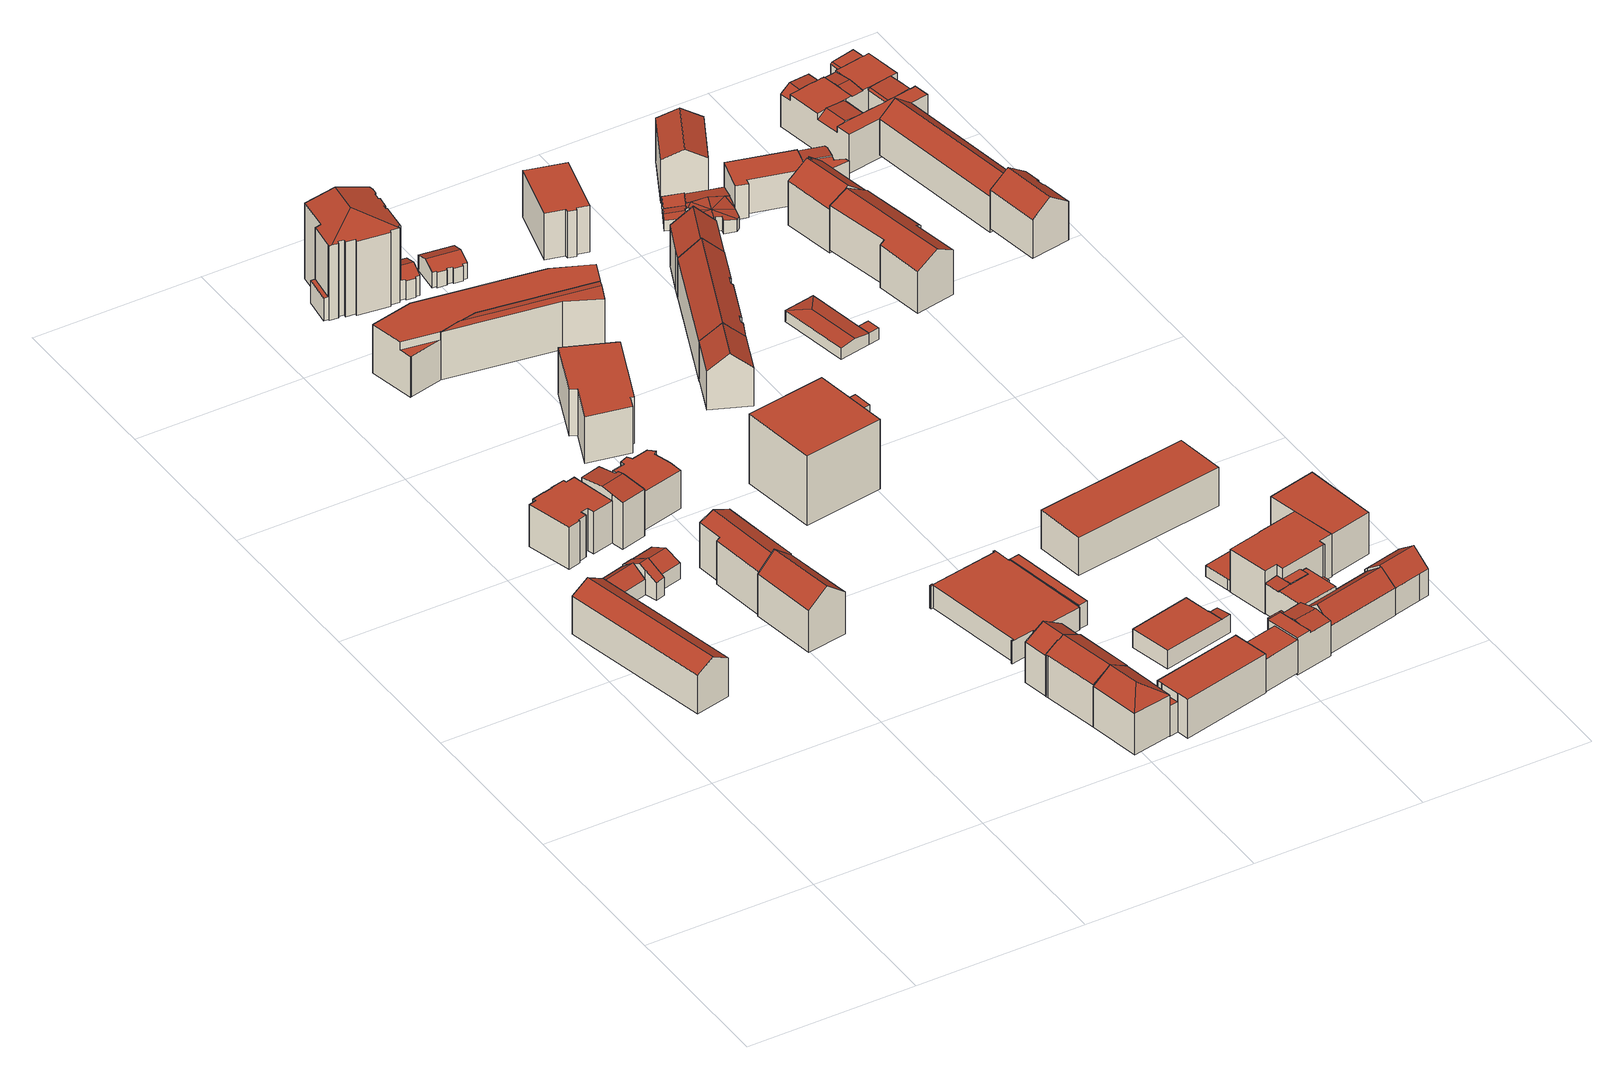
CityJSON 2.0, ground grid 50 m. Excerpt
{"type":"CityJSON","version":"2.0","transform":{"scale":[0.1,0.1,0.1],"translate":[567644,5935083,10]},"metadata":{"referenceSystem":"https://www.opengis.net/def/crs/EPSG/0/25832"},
"CityObjects":{
"building1":{"type":"Building","attributes":{"Gemeindeschluessel":"02000000","Geometrietyp2DReferenz":"3000","function":"31001_1010","roofType":"3100","measuredHeight":15.15,"storeysAboveGround":4},"geometry":[{"type":"MultiSurface","lod":"2","boundaries":[[[0,1,2,3]],[[1,4,5,2]],[[6,0,3,7]],[[8,5,4,9]],[[9,4,1,0,6]],[[7,3,2,5,8]],[[7,8,9,6]]],"semantics":{"surfaces":[{"type":"RoofSurface"},{"type":"WallSurface"},{"type":"GroundSurface"}],"values":[0,0,1,1,1,1,2]}}]},
"building2":{"type":"Building","attributes":{"Gemeindeschluessel":"02000000","Geometrietyp2DReferenz":"3000","function":"31001_1010","roofType":"3100","measuredHeight":8.03,"storeysAboveGround":1},"geometry":[{"type":"MultiSurface","lod":"2","boundaries":[[[10,11,12,13,14]],[[15,14,13,16]],[[16,13,12,17]],[[18,19,20,21]],[[21,20,22,23]],[[23,22,24,25]],[[25,24,26,27]],[[18,21,23,25,27,15,16,17,28]],[[29,28,17,12,11]],[[19,18,28,29]],[[15,27,26,10,14]],[[19,29,11,10,26,24,22,20]]],"semantics":{"surfaces":[{"type":"RoofSurface"},{"type":"WallSurface"},{"type":"GroundSurface"}],"values":[0,1,1,1,1,1,1,2,1,1,1,0]}}]},
"building3":{"type":"Building","attributes":{"Gemeindeschluessel":"02000000","Geometrietyp2DReferenz":"3000","function":"31001_2460","roofType":"3100","measuredHeight":8.98,"storeysAboveGround":1},"geometry":[{"type":"MultiSurface","lod":"2","boundaries":[[[30,31,32,33,34]],[[35,34,33,36]],[[36,33,32,37]],[[38,39,35,36,37]],[[30,34,35,39,40]],[[38,37,32,31,41]],[[40,39,38,41]],[[40,41,31,30]]],"semantics":{"surfaces":[{"type":"RoofSurface"},{"type":"WallSurface"},{"type":"GroundSurface"}],"values":[0,1,1,2,1,1,1,0]}}]},
"building4":{"type":"Building","attributes":{"Gemeindeschluessel":"02000000","Geometrietyp2DReferenz":"3000","function":"31001_1010","roofType":"1000","measuredHeight":13.26,"storeysAboveGround":4},"geometry":[{"type":"MultiSurface","lod":"2","boundaries":[[[42,43,44,45]],[[45,44,46,47]],[[47,46,48,49]],[[49,48,50,51]],[[51,50,52,53]],[[53,52,54,55]],[[55,54,56,57]],[[57,56,58,59]],[[59,58,60,61]],[[62,63,64,65]],[[65,64,66,67]],[[67,66,68,69]],[[69,68,70,71]],[[71,70,72,73]],[[73,72,74,75]],[[75,74,76,77]],[[77,76,43,42]],[[63,62,78,79]],[[79,78,61,60]],[[61,78,62,65,67,69,71,73,75,77,42,45,47,49,51,53,55,57,59]],[[79,60,58,56,54,52,50,48,46,44,43,76,74,72,70,68,66,64,63]]],"semantics":{"surfaces":[{"type":"WallSurface"},{"type":"GroundSurface"},{"type":"RoofSurface"}],"values":[0,0,0,0,0,0,0,0,0,0,0,0,0,0,0,0,0,0,0,1,2]}}]},
"building5":{"type":"Building","attributes":{"Gemeindeschluessel":"02000000","Geometrietyp2DReferenz":"3000","function":"31001_1010","roofType":"3100","measuredHeight":7.29,"storeysAboveGround":1},"geometry":[{"type":"MultiSurface","lod":"2","boundaries":[[[80,81,82,83,84]],[[85,86,82,81]],[[87,84,83,88]],[[39,80,84,87]],[[89,86,85,90]],[[90,85,81,80,39]],[[88,83,82,86,89]],[[88,89,90,39,87]]],"semantics":{"surfaces":[{"type":"RoofSurface"},{"type":"WallSurface"},{"type":"GroundSurface"}],"values":[0,0,1,1,1,1,1,2]}}]},
"building6":{"type":"Building","attributes":{"Gemeindeschluessel":"02000000","Geometrietyp2DReferenz":"3000","function":"31001_1010","roofType":"3100","measuredHeight":15.75,"storeysAboveGround":4},"geometry":[{"type":"MultiSurface","lod":"2","boundaries":[[[91,92,93,94,95,96]],[[97,96,95,98]],[[98,95,94,99]],[[99,94,93,100]],[[101,102,103,104]],[[105,106,107,62]],[[105,62,97,98,99,100,101,104]],[[91,96,97,62,107]],[[106,105,104,103]],[[101,100,93,92,102]],[[106,103,102,92,91,107]]],"semantics":{"surfaces":[{"type":"RoofSurface"},{"type":"WallSurface"},{"type":"GroundSurface"}],"values":[0,1,1,1,1,1,2,1,1,1,0]}}]},
"building7":{"type":"Building","attributes":{"Gemeindeschluessel":"02000000","Geometrietyp2DReferenz":"3000","function":"31001_1010","roofType":"3100","measuredHeight":18.27,"storeysAboveGround":4},"geometry":[{"type":"MultiSurface","lod":"2","boundaries":[[[108,109,110,111]],[[112,108,111,113,114]],[[115,113,111,110,116]],[[117,112,114,118,119]],[[118,114,113,115]],[[109,108,112,117]],[[118,115,116,119]],[[109,117,119,116,110]]],"semantics":{"surfaces":[{"type":"WallSurface"},{"type":"GroundSurface"},{"type":"RoofSurface"}],"values":[0,1,0,0,0,0,2,2]}}]},
"building8":{"type":"Building","attributes":{"Gemeindeschluessel":"02000000","Geometrietyp2DReferenz":"3000","function":"31001_1010","roofType":"3100","measuredHeight":16.19,"storeysAboveGround":4},"geometry":[{"type":"MultiSurface","lod":"2","boundaries":[[[120,121,122,123]],[[124,125,121,120]],[[126,127,128,129]],[[124,120,123,130,126,129,131]],[[132,133,128,127,134]],[[133,132,125,124,131]],[[134,127,126,130,135]],[[128,133,131,129]],[[135,130,123,122]],[[135,122,121,125,132,134]]],"semantics":{"surfaces":[{"type":"WallSurface"},{"type":"GroundSurface"},{"type":"RoofSurface"}],"values":[0,0,0,1,2,0,0,0,0,2]}}]},
"building9":{"type":"Building","attributes":{"Gemeindeschluessel":"02000000","Geometrietyp2DReferenz":"3000","function":"31001_1120","roofType":"1000","measuredHeight":12.1,"storeysAboveGround":4},"geometry":[{"type":"MultiSurface","lod":"2","boundaries":[[[136,137,138,139]],[[139,138,140,141]],[[141,140,142,143]],[[143,142,144,145]],[[145,144,146,147]],[[147,146,148,149]],[[149,148,150,151]],[[151,150,152,153]],[[154,155,156,157]],[[157,156,158,159]],[[160,161,137,136]],[[159,158,161,160]],[[162,163,155,154]],[[163,162,153,152]],[[153,162,154,157,159,160,136,139,141,143,145,147,149,151]],[[163,152,150,148,146,144,142,140,138,137,161,158,156,155]]],"semantics":{"surfaces":[{"type":"WallSurface"},{"type":"GroundSurface"},{"type":"RoofSurface"}],"values":[0,0,0,0,0,0,0,0,0,0,0,0,0,0,1,2]}}]},
"building10":{"type":"Building","attributes":{"Gemeindeschluessel":"02000000","Geometrietyp2DReferenz":"3000","function":"31001_1120","roofType":"3200","measuredHeight":16.72,"storeysAboveGround":4},"geometry":[{"type":"MultiSurface","lod":"2","boundaries":[[[164,165,166,167,168]],[[169,165,164,170]],[[171,172,169,170,173]],[[166,165,169,172,174]],[[175,176,171,173,177]],[[177,173,170,164,168]],[[174,172,171,176]],[[177,168,167,175]],[[174,176,175,167,166]]],"semantics":{"surfaces":[{"type":"RoofSurface"},{"type":"WallSurface"},{"type":"GroundSurface"}],"values":[0,1,2,1,1,1,1,0,0]}}]},
"building11":{"type":"Building","attributes":{"Gemeindeschluessel":"02000000","Geometrietyp2DReferenz":"3000","function":"31001_1010","roofType":"3100","measuredHeight":16.52,"storeysAboveGround":4},"geometry":[{"type":"MultiSurface","lod":"2","boundaries":[[[178,179,180,181,182,183,184]],[[179,185,186,180]],[[187,183,182,188]],[[188,182,181,189]],[[190,184,183,187]],[[191,186,185,169]],[[172,178,184,190]],[[169,185,179,178,172]],[[189,181,180,186,191]],[[189,191,169,172,190,187,188]]],"semantics":{"surfaces":[{"type":"RoofSurface"},{"type":"WallSurface"},{"type":"GroundSurface"}],"values":[0,0,1,1,1,1,1,1,1,2]}}]},
"building12":{"type":"Building","attributes":{"Gemeindeschluessel":"02000000","Geometrietyp2DReferenz":"3000","function":"31001_1010","roofType":"3100","measuredHeight":16.51,"storeysAboveGround":4},"geometry":[{"type":"MultiSurface","lod":"2","boundaries":[[[192,193,194,195]],[[192,195,196,197,198,199]],[[200,198,197,201,202]],[[203,199,198,200]],[[201,197,196,204]],[[204,196,195,194]],[[192,199,203,205,193]],[[203,200,202,205]],[[204,194,193,205,202,201]]],"semantics":{"surfaces":[{"type":"WallSurface"},{"type":"GroundSurface"},{"type":"RoofSurface"}],"values":[0,1,0,0,0,0,0,2,2]}}]},
"building13":{"type":"Building","attributes":{"Gemeindeschluessel":"02000000","Geometrietyp2DReferenz":"3000","function":"31001_1010","roofType":"1000","measuredHeight":14.72,"storeysAboveGround":4},"geometry":[{"type":"MultiSurface","lod":"2","boundaries":[[[206,207,208,209]],[[209,208,210,211]],[[211,210,212,213]],[[213,212,214,215]],[[215,214,216,217]],[[217,216,218,219]],[[219,218,220,221]],[[222,223,224,225]],[[221,220,223,222]],[[207,206,225,224]],[[225,206,209,211,213,215,217,219,221,222]],[[207,224,223,220,218,216,214,212,210,208]]],"semantics":{"surfaces":[{"type":"WallSurface"},{"type":"GroundSurface"},{"type":"RoofSurface"}],"values":[0,0,0,0,0,0,0,0,0,0,1,2]}}]},
"building14":{"type":"Building","attributes":{"Gemeindeschluessel":"02000000","Geometrietyp2DReferenz":"3000","function":"31001_2070","roofType":"3100","measuredHeight":26.49,"storeysAboveGround":8},"geometry":[{"type":"MultiSurface","lod":"2","boundaries":[[[226,227,228,229]],[[230,231,232,233,234,235,236,237,238,239,240]],[[241,242,243,244,245,246,247,248]],[[246,249,250,247]],[[251,229,228,252]],[[253,254,255,256]],[[226,257,258,227]],[[259,238,237,260]],[[260,237,236,261]],[[261,236,235,262]],[[262,235,234,263]],[[263,234,233,264]],[[264,233,232,265]],[[265,232,231,266]],[[266,231,230,267]],[[268,269,270,271]],[[271,270,272,273]],[[274,275,238,259]],[[276,277,278,279]],[[279,278,280,281]],[[281,280,282,283]],[[283,282,284,285]],[[285,284,286,287]],[[287,286,288,289]],[[290,245,244,291]],[[291,244,243,292]],[[292,243,242,293]],[[293,242,241,294]],[[290,291,292,293,294,274,259,260,261,262,263,264,265,266,267,253,256,251,252,295,296,276,279,281,283,285,287,289,268,271,273,297]],[[290,297,249,246,245]],[[274,294,241,248,298,275]],[[298,248,247,250,299]],[[297,273,272,299,250,249]],[[269,268,289,288]],[[276,296,300,301,277]],[[253,267,230,240,254]],[[300,296,295,302]],[[251,256,255,257,226,229]],[[295,252,228,227,258,302]],[[239,238,275,298,299,272,270,269,288,286,284,282,280,278,277,301]],[[239,301,300,302,258,257,255,254,240]]],"semantics":{"surfaces":[{"type":"RoofSurface"},{"type":"WallSurface"},{"type":"GroundSurface"}],"values":[0,0,0,0,1,1,1,1,1,1,1,1,1,1,1,1,1,1,1,1,1,1,1,1,1,1,1,1,2,1,1,1,1,1,1,1,1,1,1,0,0]}}]},
"building15":{"type":"Building","attributes":{"Gemeindeschluessel":"02000000","Geometrietyp2DReferenz":"3000","function":"31001_1010","roofType":"1000","measuredHeight":15.46,"storeysAboveGround":4},"geometry":[{"type":"MultiSurface","lod":"2","boundaries":[[[303,304,305,306]],[[307,308,309,310,311]],[[312,313,314,315]],[[315,314,316,317]],[[309,318,310]],[[319,320,321]],[[305,322,323,306]],[[324,304,303,325]],[[308,326,318,309]],[[327,328,329,324,325,312,315,317,330]],[[323,322,331,320,319,310,318,326,332,316,314,313]],[[323,313,312,325,303,306]],[[333,327,330,332,326,308,307]],[[334,328,327,333]],[[310,319,311]],[[324,329,331,322,305,304]],[[329,328,334,321,320,331]],[[316,332,330,317]],[[334,333,307,311,319,321]]],"semantics":{"surfaces":[{"type":"RoofSurface"},{"type":"WallSurface"},{"type":"GroundSurface"}],"values":[0,0,1,1,1,1,1,1,1,2,0,1,1,1,1,1,1,1,0]}}]},
"building16":{"type":"Building","attributes":{"Gemeindeschluessel":"02000000","Geometrietyp2DReferenz":"3000","function":"31001_3210","roofType":"1000","measuredHeight":7.11,"storeysAboveGround":1},"geometry":[{"type":"MultiSurface","lod":"2","boundaries":[[[335,336,337,338]],[[338,337,339,340]],[[340,339,341,342]],[[342,341,343,344]],[[344,343,345,346]],[[346,345,347,348]],[[348,347,349,350]],[[350,349,351,352]],[[352,351,353,354]],[[354,353,355,356]],[[356,355,357,358]],[[358,357,359,360]],[[360,359,361,362]],[[362,361,363,364]],[[364,363,365,366]],[[367,368,369,370]],[[370,369,371,372]],[[373,374,375,376]],[[365,363,361,359,357,355,353,351,349,347,345,343,341,339,337,336,375,374,377,371,369,368]],[[367,370,372,378,373,376,335,338,340,342,344,346,348,350,352,354,356,358,360,362,364,366]],[[367,366,365,368]],[[335,376,375,336]],[[373,378,377,374]],[[378,372,371,377]]],"semantics":{"surfaces":[{"type":"WallSurface"},{"type":"RoofSurface"},{"type":"GroundSurface"}],"values":[0,0,0,0,0,0,0,0,0,0,0,0,0,0,0,0,0,0,1,2,0,0,0,0]}}]},
"building17":{"type":"Building","attributes":{"Gemeindeschluessel":"02000000","Geometrietyp2DReferenz":"3000","function":"31001_1010","roofType":"1000","measuredHeight":12.28,"storeysAboveGround":3},"geometry":[{"type":"MultiSurface","lod":"2","boundaries":[[[379,380,381,382]],[[383,379,382,384]],[[385,386,387,388]],[[388,387,389,390]],[[380,391,392,381]],[[393,394,386,385]],[[395,396,397,398]],[[399,383,384,393,385,388,390,395,398]],[[396,395,390,389]],[[400,399,398,397]],[[383,399,400,391,380,379]],[[393,384,382,381,392,394]],[[400,397,396,389,387,386,394,392,391]]],"semantics":{"surfaces":[{"type":"RoofSurface"},{"type":"WallSurface"},{"type":"GroundSurface"}],"values":[0,1,1,1,1,1,1,2,1,1,1,1,0]}}]},
"building18":{"type":"Building","attributes":{"Gemeindeschluessel":"02000000","Geometrietyp2DReferenz":"3000","function":"31001_1010","roofType":"1000","measuredHeight":22,"storeysAboveGround":7},"geometry":[{"type":"MultiSurface","lod":"2","boundaries":[[[401,402,403,404]],[[405,406,407,408]],[[405,404,403,406]],[[406,403,402,407]],[[407,402,401,408]],[[408,401,404,405]]],"semantics":{"surfaces":[{"type":"RoofSurface"},{"type":"GroundSurface"},{"type":"WallSurface"}],"values":[0,1,2,2,2,2]}}]},
"building19":{"type":"Building","attributes":{"Gemeindeschluessel":"02000000","Geometrietyp2DReferenz":"3000","function":"51009_1610","roofType":"1000","measuredHeight":7.53},"geometry":[{"type":"MultiSurface","lod":"2","boundaries":[[[409,410,411,412]],[[342,413,414,344]],[[342,412,411,413]],[[413,411,410,414]],[[414,410,409,344]],[[344,409,412,342]]],"semantics":{"surfaces":[{"type":"RoofSurface"},{"type":"GroundSurface"},{"type":"WallSurface"}],"values":[0,1,2,2,2,2]}}]},
"building20":{"type":"Building","attributes":{"Gemeindeschluessel":"02000000","Geometrietyp2DReferenz":"3000","function":"31001_2070","roofType":"3100","measuredHeight":6.48,"storeysAboveGround":2},"geometry":[{"type":"MultiSurface","lod":"2","boundaries":[[[415,416,417,418,419,420,421,422,423,424,425,426,427]],[[425,428,429,426]],[[430,424,423,431]],[[431,423,422,432]],[[432,422,421,433]],[[433,421,420,434]],[[434,420,419,435]],[[435,419,418,436]],[[436,418,417,437]],[[437,417,416,438]],[[438,416,415,439]],[[439,415,427,440]],[[441,429,428,442]],[[442,428,425,424,430]],[[440,427,426,429,441]],[[440,441,442,430,431,432,433,434,435,436,437,438,439]]],"semantics":{"surfaces":[{"type":"RoofSurface"},{"type":"WallSurface"},{"type":"GroundSurface"}],"values":[0,0,1,1,1,1,1,1,1,1,1,1,1,1,1,2]}}]},
"building21":{"type":"Building","attributes":{"Gemeindeschluessel":"02000000","Geometrietyp2DReferenz":"3000","function":"31001_2100","roofType":"1000","measuredHeight":5.86,"storeysAboveGround":2},"geometry":[{"type":"MultiSurface","lod":"2","boundaries":[[[443,444,445,446]],[[447,448,449,450]],[[446,451,452,443]],[[453,445,444,454]],[[455,447,450,456,453,454]],[[455,454,444,443,452,457]],[[453,456,458,451,446,445]],[[448,447,455,457]],[[458,456,450,449]],[[458,449,448,457,452,451]]],"semantics":{"surfaces":[{"type":"RoofSurface"},{"type":"WallSurface"},{"type":"GroundSurface"}],"values":[0,1,1,1,2,1,1,1,1,0]}}]},
"building22":{"type":"Building","attributes":{"Gemeindeschluessel":"02000000","Geometrietyp2DReferenz":"3000","function":"31001_1010","roofType":"3100","measuredHeight":17.34,"storeysAboveGround":4},"geometry":[{"type":"MultiSurface","lod":"2","boundaries":[[[459,460,461,462]],[[463,464,460,459]],[[465,462,461,466]],[[467,464,463,468]],[[468,463,459,462,465]],[[466,461,460,464,467]],[[466,467,468,465]]],"semantics":{"surfaces":[{"type":"RoofSurface"},{"type":"WallSurface"},{"type":"GroundSurface"}],"values":[0,0,1,1,1,1,2]}}]},
"building23":{"type":"Building","attributes":{"Gemeindeschluessel":"02000000","Geometrietyp2DReferenz":"3000","function":"31001_1010","roofType":"1000","measuredHeight":10.34,"storeysAboveGround":3},"geometry":[{"type":"MultiSurface","lod":"2","boundaries":[[[469,470,471,472]],[[473,474,475,476]],[[476,475,470,469]],[[475,474,471,470]],[[474,473,472,471]],[[473,476,469,472]]],"semantics":{"surfaces":[{"type":"GroundSurface"},{"type":"RoofSurface"},{"type":"WallSurface"}],"values":[0,1,2,2,2,2]}}]},
"building24":{"type":"Building","attributes":{"Gemeindeschluessel":"02000000","Geometrietyp2DReferenz":"3000","function":"31001_2460","roofType":"1000","measuredHeight":3.03,"storeysAboveGround":1},"geometry":[{"type":"MultiSurface","lod":"2","boundaries":[[[477,478,479,480]],[[481,482,483,484]],[[481,480,479,482]],[[482,479,478,483]],[[483,478,477,484]],[[484,477,480,481]]],"semantics":{"surfaces":[{"type":"RoofSurface"},{"type":"GroundSurface"},{"type":"WallSurface"}],"values":[0,1,2,2,2,2]}}]},
"building25":{"type":"Building","attributes":{"Gemeindeschluessel":"02000000","Geometrietyp2DReferenz":"3000","function":"31001_1010","roofType":"3100","measuredHeight":12.27,"storeysAboveGround":2},"geometry":[{"type":"MultiSurface","lod":"2","boundaries":[[[485,486,487,488]],[[489,490,491,492,493,494,495]],[[492,496,497,498,499,500,501,502]],[[491,503,504,497,496]],[[505,488,487,506]],[[485,495,494,486]],[[502,493,492]],[[491,490,503]],[[507,501,500,508]],[[508,500,499,509]],[[509,499,498,510]],[[511,505,506,512,507,508,509,510,513]],[[505,511,489,495,485,488]],[[492,491,496]],[[513,510,498,497,504]],[[511,513,504,503,490,489]],[[507,512,494,493,502,501]],[[512,506,487,486,494]]],"semantics":{"surfaces":[{"type":"RoofSurface"},{"type":"WallSurface"},{"type":"GroundSurface"}],"values":[0,0,0,0,1,1,1,1,1,1,1,2,1,1,1,1,1,1]}}]},
"building26":{"type":"Building","attributes":{"Gemeindeschluessel":"02000000","Geometrietyp2DReferenz":"3000","function":"31001_1010","roofType":"3100","measuredHeight":17.94,"storeysAboveGround":4},"geometry":[{"type":"MultiSurface","lod":"2","boundaries":[[[514,515,516,517]],[[518,517,516,519]],[[520,521,522,523]],[[523,522,524,525]],[[525,524,526,527]],[[527,526,528,529]],[[529,528,530,531]],[[531,530,532,533]],[[533,532,534,535]],[[535,534,536,537]],[[538,518,519,520,523,525,527,529,531,533,535,537]],[[514,517,518,538,539]],[[539,538,537,536]],[[520,519,516,515,521]],[[539,536,534,532,530,528,526,524,522,521,515,514]]],"semantics":{"surfaces":[{"type":"RoofSurface"},{"type":"WallSurface"},{"type":"GroundSurface"}],"values":[0,1,1,1,1,1,1,1,1,1,2,1,1,1,0]}}]},
"building27":{"type":"Building","attributes":{"Gemeindeschluessel":"02000000","Geometrietyp2DReferenz":"3000","function":"31001_1010","roofType":"1000","measuredHeight":5.38,"storeysAboveGround":1},"geometry":[{"type":"MultiSurface","lod":"2","boundaries":[[[540,541,542,543]],[[544,545,546,547]],[[544,543,542,545]],[[545,542,541,546]],[[546,541,540,547]],[[547,540,543,544]]],"semantics":{"surfaces":[{"type":"RoofSurface"},{"type":"GroundSurface"},{"type":"WallSurface"}],"values":[0,1,2,2,2,2]}}]},
"building28":{"type":"Building","attributes":{"Gemeindeschluessel":"02000000","Geometrietyp2DReferenz":"3000","function":"31001_1010","roofType":"1000","measuredHeight":14.71,"storeysAboveGround":5},"geometry":[{"type":"MultiSurface","lod":"2","boundaries":[[[548,549,550,551,552,553,554,555,556]],[[557,558,559,560,561,562,563,564,565]],[[565,564,549,548]],[[564,563,550,549]],[[563,562,551,550]],[[562,561,552,551]],[[561,560,553,552]],[[560,559,554,553]],[[559,558,555,554]],[[558,557,556,555]],[[557,565,548,556]]],"semantics":{"surfaces":[{"type":"GroundSurface"},{"type":"RoofSurface"},{"type":"WallSurface"}],"values":[0,1,2,2,2,2,2,2,2,2,2]}}]},
"building29":{"type":"Building","attributes":{"Gemeindeschluessel":"02000000","Geometrietyp2DReferenz":"3000","function":"31001_1010","roofType":"1000","measuredHeight":12.18,"storeysAboveGround":4},"geometry":[{"type":"MultiSurface","lod":"2","boundaries":[[[566,567,568,569]],[[570,571,572,573]],[[570,569,568,571]],[[571,568,567,572]],[[572,567,566,573]],[[573,566,569,570]]],"semantics":{"surfaces":[{"type":"RoofSurface"},{"type":"GroundSurface"},{"type":"WallSurface"}],"values":[0,1,2,2,2,2]}}]},
"building30":{"type":"Building","attributes":{"Gemeindeschluessel":"02000000","Geometrietyp2DReferenz":"3000","function":"31001_2100","roofType":"1000","measuredHeight":3.53,"storeysAboveGround":1},"geometry":[{"type":"MultiSurface","lod":"2","boundaries":[[[574,575,576,577,578]],[[579,580,581,582,583]],[[579,578,577,580]],[[580,577,576,581]],[[581,576,575,582]],[[582,575,574,583]],[[583,574,578,579]]],"semantics":{"surfaces":[{"type":"RoofSurface"},{"type":"GroundSurface"},{"type":"WallSurface"}],"values":[0,1,2,2,2,2,2]}}]},
"building31":{"type":"Building","attributes":{"Gemeindeschluessel":"02000000","Geometrietyp2DReferenz":"3000","function":"31001_1010","roofType":"3100","measuredHeight":18.19,"storeysAboveGround":4},"geometry":[{"type":"MultiSurface","lod":"2","boundaries":[[[584,585,586,587]],[[588,584,587,589,590]],[[591,592,590,589,593]],[[594,585,584,588,595]],[[595,588,590,592]],[[593,589,587,586]],[[595,592,591,594]],[[593,586,585,594,591]]],"semantics":{"surfaces":[{"type":"WallSurface"},{"type":"GroundSurface"},{"type":"RoofSurface"}],"values":[0,1,0,0,0,0,2,2]}}]},
"building32":{"type":"Building","attributes":{"Gemeindeschluessel":"02000000","Geometrietyp2DReferenz":"3000","function":"31001_2070","roofType":"3100","measuredHeight":12.79,"storeysAboveGround":3},"geometry":[{"type":"MultiSurface","lod":"2","boundaries":[[[596,597,598,599,600]],[[601,600,599,602]],[[603,598,597]],[[596,604,597]],[[605,606,607,608]],[[609,610,611,612]],[[612,611,613,614]],[[615,616,617,618]],[[619,615,618,620]],[[605,608,601,602,621,622,609,612,614,623,624,619,620]],[[625,613,611,610,626,627,603,597,604,607,606,628]],[[629,630,631,617,616,632]],[[605,620,618,617,631,628,606]],[[613,625,630,629,623,614]],[[619,624,632,616,615]],[[629,632,624,623]],[[626,610,609,622]],[[631,630,625,628]],[[627,626,622,621]],[[601,608,607,604,596,600]],[[621,602,599,598,603,627]]],"semantics":{"surfaces":[{"type":"RoofSurface"},{"type":"WallSurface"},{"type":"GroundSurface"}],"values":[0,1,1,1,1,1,1,0,1,2,0,0,1,1,1,1,1,1,1,1,1]}}]},
"building33":{"type":"Building","attributes":{"Gemeindeschluessel":"02000000","Geometrietyp2DReferenz":"3000","function":"31001_2070","roofType":"1000","measuredHeight":13.43,"storeysAboveGround":4},"geometry":[{"type":"MultiSurface","lod":"2","boundaries":[[[633,634,635,636]],[[637,638,639,640,641,642,643,644,645]],[[646,647,648,649]],[[645,635,634,637]],[[650,651,652,653]],[[653,652,654,655]],[[656,643,642,657]],[[657,642,641,658]],[[658,641,640,659]],[[659,640,639,660]],[[660,639,638,661]],[[661,638,637,662]],[[663,664,665,654,652,651,666,667,668,648,647]],[[669,656,657,658,659,660,661,662,670,671,646,649,672,673,674,650,653,655]],[[672,649,648,668]],[[650,674,675,676,666,651]],[[656,669,665,644,643]],[[669,655,654,665]],[[677,667,666,676]],[[673,672,668,667,677,577]],[[675,674,673,577]],[[670,662,637,634,633]],[[671,670,633,636,664,663]],[[665,664,636,635,645,644]],[[646,671,663,647]],[[675,577,677,676]]],"semantics":{"surfaces":[{"type":"RoofSurface"},{"type":"WallSurface"},{"type":"GroundSurface"}],"values":[0,0,1,1,1,1,1,1,1,1,1,1,0,2,1,1,1,1,1,1,1,1,1,1,1,0]}}]},
"building34":{"type":"Building","attributes":{"Gemeindeschluessel":"02000000","Geometrietyp2DReferenz":"3000","function":"31001_1010","roofType":"3100","measuredHeight":4.25,"storeysAboveGround":1},"geometry":[{"type":"MultiSurface","lod":"2","boundaries":[[[678,679,680]],[[681,682,683,684]],[[685,680,679,686]],[[687,683,682,688]],[[688,682,681,689,690]],[[689,681,684,691]],[[692,685,686,693,687,688,690]],[[687,693,691,684,683]],[[691,693,686,679]],[[692,690,689,694,695]],[[680,685,692,695]],[[694,689,691,679,678]],[[694,678,680,695]]],"semantics":{"surfaces":[{"type":"RoofSurface"},{"type":"WallSurface"},{"type":"GroundSurface"}],"values":[0,0,1,1,1,1,2,1,1,1,1,0,0]}}]},
"building35":{"type":"Building","attributes":{"Gemeindeschluessel":"02000000","Geometrietyp2DReferenz":"3000","function":"31001_2070","roofType":"3100","measuredHeight":12.76,"storeysAboveGround":2},"geometry":[{"type":"MultiSurface","lod":"2","boundaries":[[[696,697,698,699,700]],[[701,698,697,702]],[[702,697,696,703]],[[704,705,706,707]],[[700,699,708,706,705]],[[704,707,709,701,702,703]],[[709,707,706,708]],[[701,709,708,699,698]],[[704,703,696,700,705]]],"semantics":{"surfaces":[{"type":"RoofSurface"},{"type":"WallSurface"},{"type":"GroundSurface"}],"values":[0,1,1,1,0,2,1,1,1]}}]},
"building36":{"type":"Building","attributes":{"Gemeindeschluessel":"02000000","Geometrietyp2DReferenz":"3000","function":"31001_2070","roofType":"1000","measuredHeight":13.12,"storeysAboveGround":4},"geometry":[{"type":"MultiSurface","lod":"2","boundaries":[[[710,711,712,713]],[[714,715,716,717]],[[711,710,715,714]],[[713,712,717,716]],[[713,716,715,710]],[[717,712,711,714]]],"semantics":{"surfaces":[{"type":"WallSurface"},{"type":"GroundSurface"},{"type":"RoofSurface"}],"values":[0,0,0,0,1,2]}}]},
"building37":{"type":"Building","attributes":{"Gemeindeschluessel":"02000000","Geometrietyp2DReferenz":"3000","function":"31001_1010","roofType":"3100","measuredHeight":16.59,"storeysAboveGround":4},"geometry":[{"type":"MultiSurface","lod":"2","boundaries":[[[718,719,720,721]],[[722,721,720,723]],[[724,722,723,725,726]],[[727,724,726,728]],[[728,726,725,729]],[[722,724,727,718,721]],[[725,723,720,719,729]],[[728,729,719,718,727]]],"semantics":{"surfaces":[{"type":"RoofSurface"},{"type":"WallSurface"},{"type":"GroundSurface"}],"values":[0,1,2,1,1,1,1,0]}}]},
"building38":{"type":"Building","attributes":{"Gemeindeschluessel":"02000000","Geometrietyp2DReferenz":"3000","function":"31001_2100","roofType":"1000","measuredHeight":10.88,"storeysAboveGround":3},"geometry":[{"type":"MultiSurface","lod":"2","boundaries":[[[730,731,732,733,734,735]],[[733,736,737,738,739,734]],[[738,740,741,742,743]],[[744,745,746]],[[744,747,748,749,750,745]],[[751,752,753,754]],[[749,755,750]],[[756,757,749,752,751]],[[749,757,755]],[[758,759,760,761,762,740,763,752]],[[748,747,764]],[[749,765,752]],[[766,767,768,769,770,771,772,749,748]],[[758,765,749]],[[773,774,758,749]],[[772,775,773,749]],[[776,777,758,774]],[[778,779,780,781,782,783]],[[784,785,786,787]],[[788,732,731,789]],[[789,731,730,790]],[[790,730,735,791]],[[743,739,738]],[[762,741,740]],[[777,759,758]],[[752,763,753]],[[792,771,770,793]],[[793,770,769,794]],[[794,769,768,795]],[[795,768,767,796]],[[797,798,799,800]],[[781,801,782]],[[802,783,782]],[[803,780,779,804]],[[805,778,783,802]],[[806,786,785,807]],[[808,809,810,811]],[[812,746,745,750,755,757,756,813]],[[801,781,780,803,814,761,760,815]],[[811,810,816,817]],[[818,816,810,809,819,805,802,782,801,815,820,799,798]],[[821,797,800,822,823,792,793,794,795,796,806,807,824,812,813,825,788,789,790,791,826,814,803,804,827,808,811,817]],[[826,791,735,734,739,743,742]],[[825,813,756,751,754,737,736]],[[824,807,785,784,764,747]],[[808,827,819,809]],[[827,804,779,778,805,819]],[[821,817,816,818]],[[797,821,818,798]],[[820,815,760,759,777,776]],[[822,800,799,820,776,774]],[[823,822,774,773,775]],[[806,796,767,766,787,786]],[[792,823,775,772,771]],[[758,752,765]],[[784,787,766,748,764]],[[754,753,763,740,738,737]],[[812,824,747,744,746]],[[814,826,742,741,762,761]],[[788,825,736,733,732]]],"semantics":{"surfaces":[{"type":"RoofSurface"},{"type":"WallSurface"},{"type":"GroundSurface"}],"values":[0,0,0,0,0,0,0,0,0,0,0,0,0,0,0,0,0,0,0,1,1,1,1,1,1,1,1,1,1,1,1,1,1,1,1,1,1,1,1,1,0,2,1,1,1,1,1,1,1,1,1,1,1,1,1,1,1,1,1,1]}}]},
"building39":{"type":"Building","attributes":{"Gemeindeschluessel":"02000000","Geometrietyp2DReferenz":"3000","function":"31001_1010","roofType":"3100","measuredHeight":17.14,"storeysAboveGround":4},"geometry":[{"type":"MultiSurface","lod":"2","boundaries":[[[828,829,830,831,832,833]],[[834,835,836,837]],[[837,836,838,839]],[[840,832,831,841]],[[841,831,830,842]],[[842,830,829,843]],[[844,834,837,839,840,841,842,843]],[[845,844,843,829,828]],[[835,834,844,845]],[[840,839,838,833,832]],[[835,845,828,833,838,836]]],"semantics":{"surfaces":[{"type":"RoofSurface"},{"type":"WallSurface"},{"type":"GroundSurface"}],"values":[0,1,1,1,1,1,2,1,1,1,0]}}]},
"building40":{"type":"Building","attributes":{"Gemeindeschluessel":"02000000","Geometrietyp2DReferenz":"3000","function":"31001_1010","roofType":"3100","measuredHeight":18.5,"storeysAboveGround":4},"geometry":[{"type":"MultiSurface","lod":"2","boundaries":[[[846,847,848,849]],[[850,851,848,847,852,853]],[[854,846,849,855]],[[856,851,850,857]],[[858,853,852,859]],[[857,850,853,858]],[[859,852,847,846,854]],[[855,849,848,851,856]],[[855,856,857,858,859,854]]],"semantics":{"surfaces":[{"type":"RoofSurface"},{"type":"WallSurface"},{"type":"GroundSurface"}],"values":[0,0,1,1,1,1,1,1,2]}}]},
"building41":{"type":"Building","attributes":{"Gemeindeschluessel":"02000000","Geometrietyp2DReferenz":"3000","function":"31001_2460","roofType":"1000","measuredHeight":2.67,"storeysAboveGround":1},"geometry":[{"type":"MultiSurface","lod":"2","boundaries":[[[860,861,862,863]],[[863,862,864,865]],[[861,860,866,867]],[[867,866,865,864]],[[865,866,860,863]],[[867,864,862,861]]],"semantics":{"surfaces":[{"type":"WallSurface"},{"type":"GroundSurface"},{"type":"RoofSurface"}],"values":[0,0,0,0,1,2]}}]},
"building42":{"type":"Building","attributes":{"Gemeindeschluessel":"02000000","Geometrietyp2DReferenz":"3000","function":"31001_1010","roofType":"3100","measuredHeight":16.53,"storeysAboveGround":4},"geometry":[{"type":"MultiSurface","lod":"2","boundaries":[[[868,869,870,871]],[[870,869,872,873,874,875,876,877]],[[878,868,871,879]],[[880,877,876,881]],[[881,876,875,882]],[[882,875,874,883]],[[883,874,873,884]],[[884,873,872,885]],[[879,871,870,877,880]],[[885,872,869,868,878]],[[885,878,879,880,881,882,883,884]]],"semantics":{"surfaces":[{"type":"RoofSurface"},{"type":"WallSurface"},{"type":"GroundSurface"}],"values":[0,0,1,1,1,1,1,1,1,1,2]}}]},
"building43":{"type":"Building","attributes":{"Gemeindeschluessel":"02000000","Geometrietyp2DReferenz":"3000","function":"31001_1100","roofType":"3100","measuredHeight":15.56,"storeysAboveGround":3},"geometry":[{"type":"MultiSurface","lod":"2","boundaries":[[[886,887,888,889]],[[887,890,891,888]],[[892,886,889,893]],[[894,891,890,895]],[[895,890,887,886,892]],[[893,889,888,891,894]],[[893,894,895,892]]],"semantics":{"surfaces":[{"type":"RoofSurface"},{"type":"WallSurface"},{"type":"GroundSurface"}],"values":[0,0,1,1,1,1,2]}}]},
"building44":{"type":"Building","attributes":{"Gemeindeschluessel":"02000000","Geometrietyp2DReferenz":"3000","function":"31001_1010","roofType":"1000","measuredHeight":12.61,"storeysAboveGround":3},"geometry":[{"type":"MultiSurface","lod":"2","boundaries":[[[896,897,898,899,900]],[[901,902,903,904,905,906,907,908,909,910,911,912,913,914,915,916,897,917]],[[918,919,920,921,902,922]],[[898,915,923,924,899]],[[920,925,926,927,904,921]],[[923,928,929,930,924]],[[926,931,932,933,927]],[[910,934,935,936,937,938]],[[908,939,940,941,935,934]],[[936,942,941,943,944,945,946,947,948,949,950,951,952,953,954,955,956,957]],[[958,959,960,961,962]],[[958,953,952,963,959]],[[964,965,966,967]],[[965,968,969,970,947,966]],[[952,971,972,963]],[[969,973,974,975,949,970]],[[896,917,897]],[[938,911,910]],[[908,907,939]],[[902,901,922]],[[918,976,919]],[[977,930,929,978]],[[952,951,971]],[[975,950,949]],[[940,943,941]],[[936,957,937]],[[979,961,960,980]],[[973,981,974]],[[982,983,984,985,986,976,918,922,901,917,896,900,987]],[[950,975,974,981,988,989,990,991,992,993,972,971,951]],[[985,994,995,996,997,989,988,998,999,1000,889,986]],[[997,996,995,994,985,984,983,982,987,1001,1002,977,978,1003,1004,1005,1006,1007,1008,979,980,1009,1010,993,992,991,990,989],[1011,1012,1013,1014,1015,1016,1017,1018,1019,1020,1021]],[[986,889,1000,999,998,988,981,973,1022,968,1023,1024,1025,1026,1027,1028,1029,925,1030,919,976]],[[900,899,924,930,977,1002,1001,987]],[[912,911,938,937,957,956,1007,1006,1005,1004]],[[1016,1015,1014,1013,944,943,940,939,907,906]],[[1028,1027,1026,1025,1021,1020,1019,1018]],[[1012,1011,1021,1025,1024,964,967,945,944,1013]],[[960,959,963,972,993,1010,1009,980]],[[1022,973,969,968]],[[970,949,948,947]],[[1024,1023,968,965,964]],[[967,966,947,946,945]],[[955,954,953,958,962]],[[956,955,962,961,979,1008,1007]],[[909,908,934,910]],[[935,941,942,936]],[[931,1028,1018,1017,932]],[[1029,1028,931,926,925]],[[1030,925,920,919]],[[921,904,903,902]],[[927,933,906,905,904]],[[933,932,1017,1016,906]],[[928,913,912,1004,1003,978,929]],[[914,913,928,923,915]],[[916,915,898,897]]],"semantics":{"surfaces":[{"type":"RoofSurface"},{"type":"WallSurface"},{"type":"GroundSurface"}],"values":[0,0,0,0,0,0,0,0,0,0,0,0,0,0,0,0,1,1,1,1,1,1,1,1,1,1,1,1,1,1,1,2,0,1,1,1,1,1,1,1,1,1,1,1,1,1,1,1,1,1,1,1,1,1,1,1]}}]}
},
"vertices":[
[104,740,149],[156,751,180],[58,1203,180],[6,1192,149],[209,763,149],[111,1214,149],[104,740,28],[6,1192,28],[111,1214,28],[209,763,28],
[126,1250,107],[240,1280,107],[230,1316,77],[229,1319,74],[116,1290,74],[116,1290,26],[229,1319,26],[230,1316,26],[164,1218,26],[164,1218,75],[164,1221,77],[164,1221,26],[140,1215,77],[140,1215,26],[141,1211,74],[141,1211,26],[137,1210,74],[137,1210,26],[251,1241,26],[251,1241,75],
[276,1268,116],[246,1260,116],[251,1241,105],[263,1205,83],[291,1213,83],[291,1213,27],[263,1205,27],[251,1241,27],[230,1316,27],[262,1324,27],[262,1324,83],[230,1316,83],
[111,1578,17],[111,1578,150],[135,1584,150],[135,1584,17],[132,1594,150],[132,1594,17],[172,1604,150],[172,1604,17],[172,1603,150],[172,1603,17],[198,1609,150],[198,1609,17],[197,1611,150],[197,1611,17],[239,1621,150],[239,1621,17],[241,1612,150],[241,1612,17],[264,1617,150],[264,1617,17],[300,1483,17],[300,1483,150],[235,1466,150],[235,1466,17],[230,1488,150],[230,1488,17],[208,1482,150],[208,1482,17],[212,1466,150],[212,1466,17],[185,1458,150],[185,1458,17],[186,1453,150],[186,1453,17],[149,1443,150],[149,1443,17],[269,1618,17],[269,1618,150],
[262,1324,79],[273,1280,100],[348,1300,100],[335,1347,77],[261,1328,77],[286,1232,77],[361,1252,77],[261,1328,27],[335,1347,27],[361,1252,27],[286,1232,27],
[292,1519,175],[366,1538,175],[361,1556,172],[351,1553,172],[336,1608,164],[275,1592,164],[275,1592,17],[336,1608,17],[351,1553,17],[361,1556,17],[384,1472,17],[384,1472,165],[385,1466,164],[385,1466,17],[308,1446,17],[308,1446,164],[300,1483,170],
[445,1010,32],[445,1010,165],[450,1011,170],[450,1011,32],[476,811,32],[560,1036,32],[595,831,32],[560,1036,165],[502,1023,214],[476,811,164],[595,831,165],[536,821,214],
[426,1181,31],[426,1181,168],[437,1183,173],[437,1183,31],[450,1011,31],[450,1011,168],[523,1277,31],[523,1277,169],[538,1172,169],[538,1172,31],[426,1263,31],[560,1036,31],[505,1023,193],[560,1036,168],[470,1270,193],[426,1263,173],
[361,1556,29],[361,1556,150],[375,1559,150],[375,1559,29],[367,1591,150],[367,1591,29],[406,1600,150],[406,1600,29],[403,1613,150],[403,1613,29],[427,1623,150],[427,1623,29],[437,1609,150],[437,1609,29],[469,1617,150],[469,1617,29],[487,1621,150],[487,1621,29],[494,1596,29],[494,1596,150],[509,1545,150],[509,1545,29],[515,1504,150],[515,1504,29],[384,1472,29],[384,1472,150],[504,1605,29],[504,1605,150],
[1062,107,164],[1046,195,164],[987,181,201],[1005,84,201],[1074,38,164],[1046,195,34],[1062,107,34],[957,12,34],[928,167,34],[1075,35,34],[928,167,163],[958,12,165],[957,12,164],[1075,35,162],
[928,167,167],[987,181,199],[952,352,199],[935,348,190],[934,350,190],[893,340,167],[894,334,167],[1046,195,166],[1011,366,167],[893,340,34],[934,350,34],[935,348,34],[894,334,34],[1011,366,34],
[935,348,35],[935,348,188],[934,350,188],[934,350,35],[893,340,35],[878,417,35],[999,438,35],[1011,366,35],[999,438,161],[878,417,162],[938,427,200],[1011,366,162],[893,340,162],[952,352,200],
[455,1910,23],[455,1910,170],[435,1919,170],[435,1919,23],[504,2086,170],[504,2086,23],[640,2030,170],[640,2030,23],[651,2025,170],[651,2025,23],[561,1807,170],[561,1807,23],[551,1810,170],[551,1810,23],[536,1775,170],[536,1775,23],[409,1799,23],[409,1799,170],[410,1801,170],[410,1801,23],
[181,2679,74],[192,2761,74],[179,2762,74],[168,2680,74],[207,2671,239],[208,2676,241],[226,2674,241],[225,2666,239],[253,2662,239],[252,2657,237],[346,2645,237],[347,2650,239],[374,2647,239],[292,2753,268],[189,2673,239],[394,2652,65],[393,2647,63],[419,2644,63],[420,2648,65],[433,2647,65],[438,2686,81],[386,2693,81],[381,2654,65],[444,2729,64],[391,2736,64],[168,2680,3],[179,2762,3],[181,2674,3],[181,2674,237],[182,2678,237],[182,2678,3],[181,2679,237],[192,2761,237],[374,2647,3],[347,2650,3],[346,2645,3],[252,2657,3],[253,2662,3],[225,2666,3],[226,2674,3],[208,2676,3],[207,2671,3],[392,2746,3],[392,2746,237],[387,2747,239],[387,2747,3],[386,2736,239],[386,2736,3],[375,2655,3],[375,2655,239],[398,2835,3],[398,2835,239],[401,2826,237],[401,2826,3],[401,2817,237],[401,2817,3],[399,2808,237],[399,2808,3],[394,2800,239],[394,2800,3],[392,2782,239],[392,2782,3],[397,2781,237],[397,2781,3],[433,2647,3],[420,2648,3],[419,2644,3],[393,2647,3],[394,2652,3],[207,2759,3],[220,2858,3],[444,2729,3],[381,2654,237],[391,2736,237],[220,2858,242],[304,2847,268],[207,2759,242],
[181,2275,144],[183,2276,144],[282,2297,144],[173,2313,144],[733,2253,171],[741,2272,168],[401,2321,168],[353,2311,170],[342,2309,171],[152,2412,16],[152,2412,170],[280,2440,170],[280,2440,16],[653,2385,170],[653,2385,16],[401,2321,170],[332,2307,170],[286,2297,170],[286,2297,168],[282,2297,170],[173,2313,170],[183,2276,16],[181,2275,16],[741,2272,170],[715,2208,16],[615,2249,16],[284,2297,16],[768,2337,16],[284,2297,170],[768,2337,170],[715,2208,164],[615,2249,168],
[1060,801,35],[1060,801,106],[1062,801,106],[1062,801,35],[1062,797,106],[1062,797,35],[1064,798,106],[1064,798,35],[1111,539,106],[1111,539,35],[1110,539,106],[1110,539,35],[1110,535,106],[1110,535,35],[963,508,106],[963,508,35],[963,512,106],[963,512,35],[961,512,106],[961,512,35],[960,514,106],[960,514,35],[891,501,106],[891,501,35],[890,505,106],[890,505,35],[896,506,106],[896,506,35],[841,807,106],[841,807,35],[835,806,106],[835,806,35],[834,812,35],[834,812,106],[843,814,106],[843,814,35],[844,811,106],[844,811,35],[1047,854,35],[1047,854,106],[1051,854,106],[1051,854,35],[1048,847,106],[1048,847,35],
[1075,35,129],[1101,39,129],[1088,96,129],[1065,92,129],[1075,35,33],[1065,92,33],[1085,112,33],[1085,112,156],[1344,172,156],[1344,172,33],[1354,174,156],[1354,174,33],[1101,39,156],[1088,96,156],[1089,96,33],[1089,96,156],[1378,67,33],[1378,67,156],[1110,4,156],[1110,4,33],[1102,39,33],[1102,39,156],
[750,1273,253],[987,1309,253],[952,1537,253],[715,1500,253],[715,1500,33],[952,1537,33],[987,1309,33],[750,1273,33],
[1111,539,110],[1138,544,110],[1091,802,110],[1064,798,110],[1091,802,35],[1138,544,35],
[479,2641,66],[478,2636,64],[505,2633,64],[505,2637,66],[523,2635,66],[523,2630,64],[549,2627,64],[550,2632,66],[563,2630,66],[563,2631,67],[568,2669,81],[471,2681,81],[466,2642,66],[574,2712,64],[476,2725,64],[563,2631,16],[563,2630,16],[550,2632,16],[549,2627,16],[523,2630,16],[523,2635,16],[505,2637,16],[505,2633,16],[478,2636,16],[479,2641,16],[466,2642,16],[476,2725,16],[574,2712,16],
[1406,327,87],[1435,334,87],[1424,381,83],[1395,374,83],[1191,409,30],[1191,409,88],[1376,452,88],[1376,452,30],[1395,374,88],[1406,327,88],[1424,381,30],[1435,334,30],[1220,285,30],[1394,374,30],[1220,285,88],[1394,374,88],
[845,1808,197],[896,1929,197],[840,1952,146],[790,1831,146],[901,1785,146],[951,1907,146],[790,1831,24],[840,1952,24],[951,1907,24],[901,1785,24],
[1378,67,35],[1359,150,35],[1471,176,35],[1490,94,35],[1490,94,139],[1471,176,139],[1359,150,139],[1378,67,139],
[1062,1583,62],[1128,1593,62],[1120,1650,62],[1053,1640,62],[1053,1640,32],[1120,1650,32],[1128,1593,32],[1062,1583,32],
[1465,200,86],[1507,210,86],[1502,235,86],[1460,225,86],[1490,94,146],[1532,104,146],[1525,135,146],[1515,179,146],[1508,210,146],[1507,210,146],[1465,200,146],[1520,157,150],[1591,173,150],[1578,226,139],[1576,226,139],[1572,225,139],[1526,214,139],[1508,210,139],[1532,104,139],[1603,120,139],[1460,225,28],[1502,235,28],[1526,214,28],[1572,225,28],[1576,226,28],[1578,226,28],[1490,94,28],[1507,210,28],[1603,120,28],
[896,1929,198],[1035,2263,198],[977,2283,143],[840,1952,143],[840,1952,18],[977,2283,18],[1090,2243,18],[1090,2243,145],[1046,2136,145],[1046,2136,18],[1041,2138,150],[1041,2138,18],[1032,2117,150],[1032,2117,18],[1038,2114,144],[1038,2114,18],[985,1983,143],[985,1983,18],[979,1986,149],[979,1986,18],[970,1965,149],[970,1965,18],[976,1962,144],[976,1962,18],[951,1907,18],[951,1907,145],
[1526,214,83],[1572,225,83],[1557,288,83],[1511,278,83],[1511,278,29],[1557,288,29],[1572,225,29],[1526,214,29],
[893,2576,8],[858,2585,8],[855,2576,8],[832,2582,8],[831,2592,8],[777,2606,8],[824,2790,8],[834,2787,8],[940,2759,8],[940,2759,155],[834,2787,155],[824,2790,155],[777,2606,155],[831,2592,155],[832,2582,155],[855,2576,155],[858,2585,155],[893,2576,155],
[1228,735,155],[1684,804,155],[1662,951,155],[1206,882,155],[1206,882,34],[1662,951,34],[1684,804,34],[1228,735,34],
[1518,485,71],[1520,476,71],[1620,499,71],[1600,586,71],[1500,563,71],[1500,563,36],[1600,586,36],[1620,499,36],[1520,476,36],[1518,485,36],
[977,2283,15],[977,2283,144],[990,2315,144],[990,2315,15],[1090,2243,15],[1032,2412,15],[1141,2367,15],[1087,2390,197],[1141,2367,145],[1032,2412,144],[1033,2263,197],[1090,2243,143],
[1559,302,131],[1584,308,134],[1599,312,135],[1588,360,135],[1548,351,131],[1548,351,36],[1588,360,36],[1599,312,134],[1559,302,134],[1578,226,36],[1578,226,134],[1576,226,134],[1576,226,36],[1654,346,36],[1654,346,134],[1669,350,134],[1669,350,36],[1670,345,134],[1670,345,36],[1825,173,124],[1813,222,164],[1592,169,164],[1603,120,124],[1825,173,36],[1603,120,36],[1600,311,36],[1659,324,36],[1693,245,36],[1802,271,36],[1693,245,134],[1659,324,134],[1600,311,134],[1580,219,134],[1693,245,124],[1693,245,123],[1580,219,123],[1802,271,123],
[1600,311,136],[1659,324,136],[1652,351,136],[1593,338,136],[1659,324,71],[1654,346,71],[1669,350,71],[1670,345,71],[1709,353,71],[1711,344,71],[1736,349,71],[1731,369,71],[1652,351,71],[1548,351,35],[1548,351,170],[1520,476,170],[1520,476,35],[1773,398,35],[1773,398,170],[1732,389,170],[1732,389,35],[1736,370,170],[1736,370,35],[1736,349,35],[1711,344,35],[1709,353,35],[1670,345,35],[1669,350,35],[1654,346,35],[1659,324,35],[1588,360,170],[1593,338,170],[1731,369,170],[1743,529,170],[1620,500,170],[1620,499,170],[1731,369,35],[1600,311,35],[1588,360,35],[1620,499,35],[1600,586,35],[1724,615,35],[1724,615,71],[1743,529,71],[1620,500,71],
[1205,2005,73],[1243,2060,65],[1150,2043,65],[1282,1850,66],[1313,1856,66],[1306,1895,66],[1274,1889,66],[1150,2043,30],[1243,2060,30],[1306,1895,30],[1313,1856,30],[1282,1850,65],[1282,1850,30],[1274,1889,65],[1188,1832,30],[1274,1889,30],[1235,1841,73],[1188,1832,65],
[1825,173,122],[1910,193,122],[1939,200,122],[1930,255,165],[1812,227,165],[1939,200,38],[1910,193,38],[1825,173,38],[1802,271,38],[1802,271,131],[1800,280,124],[1800,280,38],[1921,312,121],[1921,312,38],
[1902,429,38],[1902,429,169],[1773,398,169],[1773,398,38],[1867,649,169],[1867,649,38],[1724,615,38],[1724,615,169],
[1210,2636,171],[1290,2793,171],[1236,2821,141],[1156,2664,141],[1156,2664,5],[1236,2821,5],[1263,2609,5],[1341,2766,5],[1344,2765,5],[1263,2609,141],[1344,2765,140],[1341,2766,142],
[1144,2532,44],[1146,2541,45],[1157,2538,45],[1162,2555,48],[1108,2570,48],[1098,2550,44],[1165,2562,47],[1168,2560,47],[1178,2579,43],[1121,2595,44],[1195,2612,43],[1202,2626,43],[1145,2642,43],[1121,2595,43],[1191,2474,57],[1165,2510,51],[1159,2482,52],[1192,2473,57],[1196,2466,58],[1214,2512,58],[1169,2525,51],[1171,2559,48],[1191,2576,50],[1178,2579,48],[1168,2560,48],[1174,2546,50],[1177,2557,49],[1174,2547,50],[1278,2553,50],[1290,2549,50],[1304,2598,40],[1263,2609,40],[1202,2626,40],[1178,2579,50],[1190,2468,57],[1234,2564,58],[1198,2466,58],[1201,2479,58],[1208,2481,57],[1225,2477,55],[1221,2462,54],[1255,2453,49],[1257,2454,49],[1275,2495,48],[1275,2497,48],[1266,2461,48],[1276,2497,48],[1290,2549,48],[1551,2479,120],[1562,2521,115],[1560,2530,114],[1490,2549,114],[1482,2519,118],[1477,2499,120],[1190,2468,40],[1190,2467,40],[1198,2465,40],[1198,2466,40],[1157,2538,11],[1146,2541,11],[1144,2532,11],[1098,2550,11],[1255,2453,11],[1221,2462,11],[1225,2477,11],[1208,2481,11],[1201,2479,11],[1314,2504,11],[1314,2504,118],[1310,2488,118],[1310,2488,11],[1490,2549,118],[1477,2499,118],[1560,2530,11],[1562,2521,11],[1551,2479,118],[1198,2465,11],[1190,2467,11],[1575,2452,11],[1575,2452,118],[1578,2439,118],[1578,2439,11],[1159,2482,11],[1177,2557,11],[1263,2609,11],[1304,2598,118],[1460,2430,118],[1460,2430,11],[1469,2465,118],[1547,2463,118],[1276,2497,118],[1469,2465,11],[1275,2497,11],[1266,2461,11],[1192,2473,11],[1165,2562,11],[1145,2642,11],[1547,2463,11],
[1524,1915,197],[1576,1925,166],[1549,2063,166],[1564,2066,158],[1525,2264,158],[1459,2255,197],[1433,2047,26],[1433,2047,160],[1446,2050,168],[1446,2050,26],[1405,2248,166],[1405,2248,26],[1525,2264,26],[1564,2066,26],[1549,2063,26],[1576,1925,26],[1457,1903,26],[1457,1903,158],
[1405,2248,154],[1465,2256,201],[1436,2411,201],[1376,2404,155],[1453,2430,186],[1454,2414,187],[1525,2264,155],[1493,2433,155],[1405,2248,16],[1376,2404,16],[1454,2414,16],[1453,2430,16],[1493,2433,16],[1525,2264,16],
[1382,2855,2],[1382,2855,29],[1355,2805,29],[1355,2805,2],[1302,2833,29],[1302,2833,2],[1327,2883,2],[1327,2883,29],
[1825,1950,149],[1884,1960,193],[1857,2123,193],[1798,2113,150],[1943,1969,150],[1928,2060,150],[1920,2059,156],[1916,2083,156],[1924,2084,150],[1916,2133,150],[1825,1950,28],[1798,2113,28],[1916,2133,28],[1924,2084,28],[1916,2083,28],[1920,2059,28],[1928,2060,28],[1943,1969,28],
[1798,2113,130],[1849,2122,172],[1779,2546,172],[1728,2538,130],[1901,2130,130],[1830,2554,131],[1798,2113,16],[1728,2538,16],[1830,2554,16],[1901,2130,16],
[1588,2744,110],[1613,2748,130],[1616,2748,132],[1610,2785,132],[1581,2780,110],[1606,2639,130],[1630,2643,130],[1633,2644,130],[1672,2650,130],[1692,2653,130],[1699,2654,130],[1717,2657,130],[1712,2683,130],[1708,2710,130],[1703,2737,130],[1698,2762,130],[1693,2761,130],[1692,2762,130],[1679,2759,130],[1652,2755,130],[1616,2748,130],[1588,2744,130],[1619,2567,110],[1642,2571,130],[1646,2572,133],[1633,2644,133],[1606,2639,110],[1679,2759,128],[1673,2796,128],[1685,2578,130],[1705,2581,128],[1692,2653,128],[1692,2762,115],[1679,2772,125],[1675,2796,125],[1727,2585,112],[1708,2594,124],[1699,2654,123],[1708,2710,133],[1746,2716,133],[1743,2736,131],[1737,2769,127],[1698,2762,127],[1717,2657,127],[1755,2663,127],[1750,2696,131],[1746,2716,131],[1755,2663,131],[1771,2666,131],[1771,2665,131],[1776,2666,131],[1816,2672,131],[1845,2677,131],[1846,2677,131],[1865,2680,131],[1846,2788,131],[1828,2785,131],[1816,2783,131],[1757,2773,131],[1740,2770,131],[1739,2769,131],[1737,2769,131],[1757,2773,128],[1751,2809,128],[1746,2808,123],[1750,2785,123],[1740,2770,111],[1821,2822,131],[1782,2594,123],[1788,2595,128],[1776,2666,128],[1771,2665,124],[1815,2599,130],[1857,2606,132],[1845,2677,132],[1846,2788,109],[1840,2825,109],[1859,2607,130],[1877,2610,109],[1865,2680,109],[1619,2567,130],[1675,2796,7],[1679,2772,7],[1750,2785,7],[1746,2808,7],[1877,2610,130],[1588,2744,7],[1606,2639,7],[1619,2567,7],[1627,2521,7],[1627,2521,130],[1581,2780,7],[1885,2563,130],[1885,2563,7],[1877,2610,7],[1865,2680,7],[1846,2788,7],[1840,2825,7],[1728,2538,7],[1737,2539,7],[1775,2545,7],[1830,2554,7],[1830,2554,130],[1775,2545,130],[1737,2539,130],[1610,2785,7],[1673,2796,7],[1692,2762,7],[1693,2761,7],[1698,2762,7],[1737,2769,7],[1739,2769,7],[1740,2770,7],[1751,2809,7],[1821,2822,7],[1782,2594,7],[1771,2665,7],[1771,2666,7],[1755,2663,7],[1717,2657,7],[1699,2654,7],[1708,2594,7],[1727,2585,7],[1729,2585,7],[1768,2591,7],[1782,2593,7],[1857,2606,130],[1788,2595,130],[1782,2594,130],[1782,2593,130],[1768,2591,130],[1729,2585,130],[1727,2585,130],[1705,2581,130],[1646,2572,130]
]}
